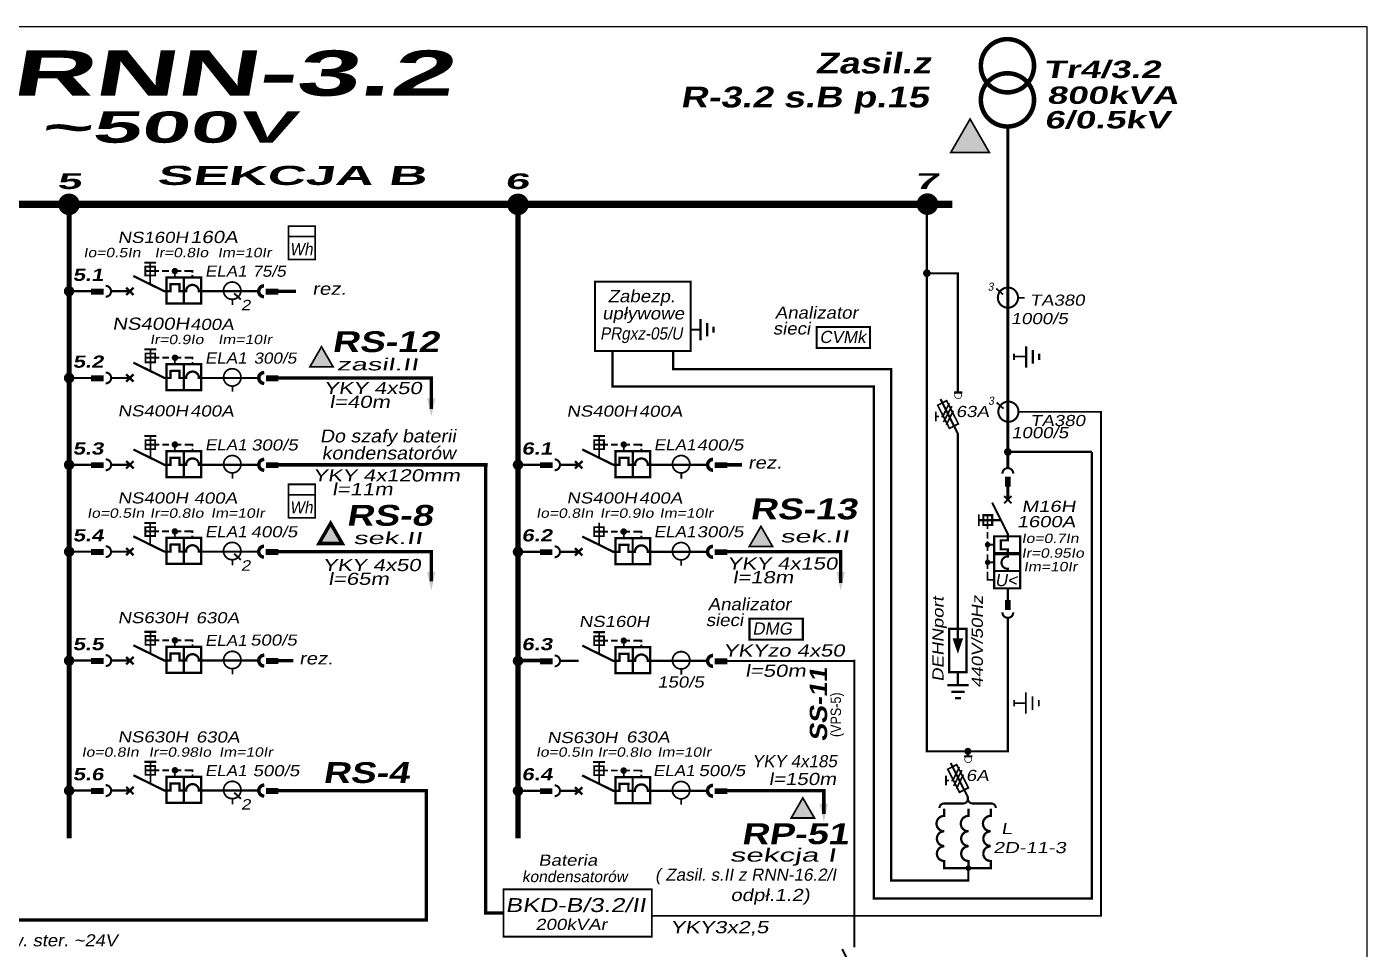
# Model space of a CAD drawing. Header units: millimetres. Extents: x 0 to 840, y -5 to 595.
# Drawn here: x 454 to 840, y 324.4 to 590 of the extents above; entities that cross this region are included whole.
import ezdxf
from ezdxf.enums import TextEntityAlignment as Align

# ---------------------------------------------------------------- set-up
doc = ezdxf.new("R2010")
doc.units = ezdxf.units.MM
doc.layers.add('napięcie zwrotne', color=2, linetype='Continuous')
doc.styles.add('styl1', font='arial.ttf', dxfattribs={"oblique": 10, "height": 3.5})
doc.styles.add('styl2', font='arialbd.ttf', dxfattribs={"width": 0.8, "oblique": 10, "height": 2.8})

msp = doc.modelspace()

# ---------------------------------------------------------------- linework, layer by layer
for p, q in [((840, 590), (0, 590)), ((840, 0), (840, 590))]:
    msp.add_line(p, q)
at = {"color": 7}
for points, const_width in [([(728.72, 578.79, 1), (744.05, 578.79, 1)], 1.31), ([(728.72, 568.96, 1), (744.05, 568.96, 1)], 1.31), ([(464.41, 538.89, 1), (467.81, 538.89, 1)], 2.82), ([(593.72, 538.89, 1), (597.12, 538.89, 1)], 2.82), ([(711.65, 538.95, 1), (715.05, 538.95, 1)], 2.82), ([(496.25, 519.69, 1), (496.94, 519.69, 1)], 1.15), ([(712.59, 519.06, 1), (713.79, 519.06, 1)], 1), ([(465.37, 513.85, 1), (466.87, 513.85, 1)], 1.5), ([(496.27, 494.73, 1), (496.97, 494.73, 1)], 1.15), ([(465.39, 488.89, 1), (466.9, 488.89, 1)], 1.5), ([(496.27, 469.73, 1), (496.97, 469.73, 1)], 1.15), ([(625.55, 469.73, 1), (626.24, 469.73, 1)], 1.15), ([(735.9, 467.61, 1), (737.11, 467.61, 1)], 1), ([(465.39, 463.89, 1), (466.9, 463.89, 1)], 1.5), ([(594.67, 463.89, 1), (596.18, 463.89, 1)], 1.5), ([(496.25, 444.73, 1), (496.94, 444.73, 1)], 1.15), ([(625.52, 444.68, 1), (626.22, 444.68, 1)], 1.15), ([(465.39, 438.89, 1), (466.9, 438.89, 1)], 1.5), ([(594.67, 438.84, 1), (596.18, 438.84, 1)], 1.5), ([(730.68, 441.2, -1), (730.68, 440.59, -1)], 1), ([(730.68, 436.13, -1), (730.68, 435.53, -1)], 1), ([(496.27, 413.36, 1), (496.97, 413.36, 1)], 1.15), ([(625.55, 413.27, 1), (626.24, 413.27, 1)], 1.15), ([(465.39, 407.52, 1), (466.9, 407.52, 1)], 1.5), ([(594.67, 407.43, 1), (596.18, 407.43, 1)], 1.5), ([(724.48, 381.41, 1), (725.49, 381.41, 1)], 1), ([(496.27, 375.95, 1), (496.97, 375.95, 1)], 1.15), ([(625.52, 375.88, 1), (626.22, 375.88, 1)], 1.15), ([(465.39, 370.1, 1), (466.9, 370.1, 1)], 1.5), ([(594.67, 370.04, 1), (596.18, 370.04, 1)], 1.5), ([(724.81, 347.77, 1), (725.42, 347.77, 1)], 1)]:
    msp.add_lwpolyline(points, format="xyb", close=True, dxfattribs=dict(at, const_width=const_width))
for points, const_width in [([(720.08, 553.84), (731.17, 553.84), (725.63, 563.45)], 0.5), ([(488.09, 518.38), (488.09, 520.94), (490.9, 520.94), (490.9, 518.38)], 0.5), ([(494.19, 517.8), (494.19, 510.31), (504.18, 510.31), (504.18, 517.8)], 0.66), ([(617.62, 496.63), (617.62, 516.63), (645.12, 516.63), (645.12, 496.63)], 0.6), ([(535.49, 492.1), (542.17, 492.1), (538.83, 497.89)], 0.5), ([(488.12, 493.41), (488.12, 495.98), (490.92, 495.98), (490.92, 493.41)], 0.5), ([(494.22, 492.84), (494.22, 485.35), (504.21, 485.35), (504.21, 492.84)], 0.66), ([(716.3, 481.04), (719.68, 474.39), (722.25, 475.7), (718.87, 482.35)], 0.5), ([(488.12, 468.41), (488.12, 470.98), (490.92, 470.98), (490.92, 468.41)], 0.5), ([(617.39, 468.41), (617.39, 470.98), (620.2, 470.98), (620.2, 468.41)], 0.5), ([(494.22, 467.84), (494.22, 460.35), (504.21, 460.35), (504.21, 467.84)], 0.66), ([(623.49, 467.84), (623.49, 460.35), (633.48, 460.35), (633.48, 467.84)], 0.66), ([(538.11, 441.26), (544.8, 441.26), (541.46, 447.05)], 1), ([(732, 449.39), (729.43, 449.39), (729.43, 446.59), (732, 446.59)], 0.6), ([(488.09, 443.41), (488.09, 445.98), (490.9, 445.98), (490.9, 443.41)], 0.5), ([(617.37, 443.37), (617.37, 445.93), (620.17, 445.93), (620.17, 443.37)], 0.5), ([(662.05, 440.39), (668.74, 440.39), (665.4, 446.18)], 0.5), ([(494.19, 442.84), (494.19, 435.35), (504.18, 435.35), (504.18, 442.84)], 0.66), ([(623.47, 442.8), (623.47, 435.3), (633.46, 435.3), (633.46, 442.8)], 0.66), ([(732.57, 443.3), (740.06, 443.3), (740.06, 433.3), (732.57, 433.3)], 0.6), ([(719.61, 416.68), (719.61, 404.18), (724.61, 404.18), (724.61, 416.68)], 0.66), ([(488.12, 412.04), (488.12, 414.61), (490.92, 414.61), (490.92, 412.04)], 0.5), ([(617.39, 411.95), (617.39, 414.52), (620.2, 414.52), (620.2, 411.95)], 0.5), ([(494.22, 411.47), (494.22, 403.98), (504.21, 403.98), (504.21, 411.47)], 0.66), ([(623.49, 411.38), (623.49, 403.89), (633.48, 403.89), (633.48, 411.38)], 0.66), ([(488.12, 374.63), (488.12, 377.19), (490.92, 377.19), (490.92, 374.63)], 0.5), ([(617.37, 374.57), (617.37, 377.13), (620.17, 377.13), (620.17, 374.57)], 0.5), ([(719.2, 376.26), (722.58, 369.61), (725.15, 370.92), (721.77, 377.57)], 0.5), ([(494.22, 374.06), (494.22, 366.57), (504.21, 366.57), (504.21, 374.06)], 0.66), ([(623.47, 374), (623.47, 366.51), (633.46, 366.51), (633.46, 374)], 0.66), ([(674.11, 362.21), (680.8, 362.21), (677.45, 368)], 0.5)]:
    msp.add_lwpolyline(points, close=True, dxfattribs=dict(at, const_width=const_width))
for points, const_width in [([(736.5, 561.29), (736.5, 462.95)], 0.9), ([(431.16, 538.89), (720.53, 538.89)], 2.1), ([(466.15, 538.89), (466.15, 356.39)], 1.5), ([(595.42, 538.89), (595.42, 356.39)], 1.5), ([(713.18, 538.92), (713.18, 381.11)], 0.6), ([(487.83, 522.13), (491.21, 522.13)], 0.6), ([(489.52, 515.83), (489.52, 522.23)], 0.5), ([(493.61, 513.85), (484.63, 518.27)], 0.66), ([(489.28, 519.69), (488.09, 519.69)], 0.55), ([(492.06, 519.69), (489.28, 519.69)], 0.55), ([(494.87, 519.69), (492.92, 519.69)], 0.55), ([(498.42, 519.69), (495.65, 519.69)], 0.55), ([(496.59, 517.8), (496.59, 519.69)], 0.5), ([(499.18, 517.8), (499.18, 510.31)], 0.66), ([(501.93, 519.69), (499.36, 519.69)], 0.55), ([(501.66, 519.18), (501.66, 519.95)], 0.55), ([(501.66, 517.8), (501.66, 518.5)], 0.55), ([(713.19, 519.06), (722.4, 519.06)], 0.6), ([(722.11, 484.59), (722.11, 519.36)], 0.6), ([(466.12, 513.85), (476.08, 513.85)], 0.66), ([(472.46, 513.75), (476.08, 513.75)], 1.7), ([(478.22, 513.85), (483.62, 513.85)], 0.66), ([(484.68, 512.79), (482.56, 514.92)], 0.66), ([(484.68, 514.92), (482.56, 512.79)], 0.66), ([(495.68, 513.85), (493.46, 513.85)], 0.66), ([(495.34, 513.54), (495.34, 516.2)], 0.66), ([(495.34, 515.88), (498.26, 515.88)], 0.66), ([(500.16, 513.85), (497.6, 513.85)], 0.66), ([(497.92, 516.2), (497.92, 513.53)], 0.66), ([(503.18, 513.85), (520.72, 513.85)], 0.66), ([(513.69, 513.26), (515.6, 511.47)], 0.55), ([(522.78, 513.75), (526.41, 513.75)], 1.7), ([(525.25, 513.85), (531.44, 513.85)], 1), ([(735.12, 512.93), (733.15, 514.66)], 0.5), ([(513.17, 511.7), (513.17, 509.9)], 0.5), ([(739.57, 511.97), (741.37, 511.97)], 0.5), ([(647.98, 505.88), (647.98, 499.74)], 0.66), ([(647.9, 502.81), (645.16, 502.81)], 0.6), ([(649.92, 504.76), (649.92, 500.87)], 0.66), ([(651.74, 503.71), (651.74, 501.92)], 0.66), ([(741.77, 498.04), (741.77, 491.9)], 0.6), ([(487.85, 497.17), (491.23, 497.17)], 0.6), ([(489.3, 494.73), (488.12, 494.73)], 0.55), ([(492.09, 494.73), (489.3, 494.73)], 0.55), ([(489.55, 490.87), (489.55, 497.27)], 0.5), ([(494.89, 494.73), (492.95, 494.73)], 0.55), ([(498.45, 494.73), (495.67, 494.73)], 0.55), ([(496.62, 492.84), (496.62, 494.73)], 0.5), ([(501.95, 494.73), (499.38, 494.73)], 0.55), ([(501.68, 494.22), (501.68, 494.99)], 0.55), ([(622.62, 496.63), (622.62, 486.09)], 0.66), ([(640.12, 496.63), (640.12, 491.1)], 0.66), ([(738.31, 495.87), (738.31, 494.08)], 0.6), ([(743.71, 496.92), (743.71, 493.03)], 0.6), ([(745.53, 495.87), (745.53, 494.08)], 0.6), ([(484.71, 487.83), (482.58, 489.96)], 0.66), ([(484.71, 489.96), (482.58, 487.83)], 0.66), ([(493.64, 488.89), (484.66, 493.31)], 0.66), ([(495.37, 488.58), (495.37, 491.24)], 0.66), ([(495.37, 490.92), (498.29, 490.92)], 0.66), ([(497.95, 491.24), (497.95, 488.57)], 0.66), ([(499.21, 492.84), (499.21, 485.35)], 0.66), ([(501.68, 492.84), (501.68, 493.54)], 0.55), ([(639.79, 491.42), (703.23, 491.42)], 0.66), ([(702.91, 491.42), (702.91, 343.91)], 0.66), ([(466.15, 488.89), (476.11, 488.89)], 0.66), ([(472.48, 488.79), (476.11, 488.79)], 1.7), ([(478.25, 488.89), (483.65, 488.89)], 0.66), ([(495.7, 488.89), (493.48, 488.89)], 0.66), ([(500.18, 488.89), (497.62, 488.89)], 0.66), ([(503.2, 488.89), (520.74, 488.89)], 0.66), ([(513.19, 486.74), (513.19, 484.94)], 0.5), ([(522.81, 488.79), (526.43, 488.79)], 1.7), ([(525.28, 488.89), (570.94, 488.89)], 1), ([(538.5, 488.89), (545.2, 488.89)], 1), ([(545.2, 488.89), (570.38, 488.89)], 1), ([(570.45, 489.39), (570.45, 480.01)], 1), ([(622.29, 486.42), (698.23, 486.42)], 0.66), ([(697.91, 486.42), (697.91, 338.69)], 0.66), ([(722.17, 472.76), (717.13, 482.84)], 0.6), ([(720.95, 484.72), (723.42, 484.72)], 0.6), ([(715.79, 479.17), (715.79, 476.41)], 0.5), ([(717.66, 477.6), (719.65, 481.67)], 0.5), ([(717.98, 476.21), (720.37, 480.74)], 0.5), ([(718.8, 475.41), (720.79, 479.48)], 0.5), ([(735.25, 480.09), (733.28, 481.82)], 0.5), ([(739.7, 479.13), (741.5, 479.13)], 0.5), ([(741.28, 479.13), (763.59, 479.13)], 0.5), ([(763.33, 479.13), (763.33, 333.79)], 0.5), ([(716.69, 477.8), (715.74, 477.8)], 0.5), ([(717.94, 477.8), (717.36, 477.8)], 0.5), ([(487.85, 472.17), (491.23, 472.17)], 0.6), ([(489.55, 465.87), (489.55, 472.27)], 0.5), ([(617.13, 472.17), (620.51, 472.17)], 0.6), ([(618.82, 465.87), (618.82, 472.27)], 0.5), ([(722.11, 413.16), (722.11, 472.87)], 0.6), ([(493.64, 463.89), (484.66, 468.31)], 0.66), ([(489.3, 469.73), (488.12, 469.73)], 0.55), ([(492.09, 469.73), (489.3, 469.73)], 0.55), ([(494.89, 469.73), (492.95, 469.73)], 0.55), ([(498.45, 469.73), (495.67, 469.73)], 0.55), ([(496.62, 467.84), (496.62, 469.73)], 0.5), ([(499.21, 467.84), (499.21, 460.35)], 0.66), ([(501.95, 469.73), (499.38, 469.73)], 0.55), ([(501.68, 469.22), (501.68, 469.99)], 0.55), ([(501.68, 467.84), (501.68, 468.54)], 0.55), ([(622.91, 463.89), (613.93, 468.31)], 0.66), ([(618.58, 469.73), (617.39, 469.73)], 0.55), ([(621.36, 469.73), (618.58, 469.73)], 0.55), ([(624.17, 469.73), (622.22, 469.73)], 0.55), ([(627.72, 469.73), (624.95, 469.73)], 0.55), ([(625.89, 467.84), (625.89, 469.73)], 0.5), ([(628.48, 467.84), (628.48, 460.35)], 0.66), ([(631.23, 469.73), (628.66, 469.73)], 0.55), ([(630.96, 469.22), (630.96, 469.99)], 0.55), ([(630.96, 467.84), (630.96, 468.54)], 0.55), ([(736.5, 467.61), (760.72, 467.61)], 0.66), ([(760.72, 467.61), (760.72, 338.68)], 0.66), ([(466.15, 463.89), (476.11, 463.89)], 0.66), ([(472.48, 463.79), (476.11, 463.79)], 1.7), ([(478.25, 463.89), (483.65, 463.89)], 0.66), ([(484.71, 464.96), (482.58, 462.83)], 0.66), ([(484.71, 462.83), (482.58, 464.96)], 0.66), ([(495.7, 463.89), (493.48, 463.89)], 0.66), ([(495.37, 463.58), (495.37, 466.24)], 0.66), ([(495.37, 465.92), (498.29, 465.92)], 0.66), ([(500.18, 463.89), (497.62, 463.89)], 0.66), ([(497.95, 466.24), (497.95, 463.57)], 0.66), ([(503.2, 463.89), (520.74, 463.89)], 0.66), ([(522.81, 463.79), (526.43, 463.79)], 1.7), ([(525.28, 463.89), (531.3, 463.89)], 1), ([(531.27, 463.89), (586.67, 463.89)], 1), ([(586.12, 463.76), (586.12, 334.42)], 1), ([(595.42, 463.89), (605.38, 463.89)], 0.66), ([(601.76, 463.79), (605.38, 463.79)], 1.7), ([(607.52, 463.89), (612.92, 463.89)], 0.66), ([(613.99, 462.83), (611.86, 464.96)], 0.66), ([(613.99, 464.96), (611.86, 462.83)], 0.66), ([(624.98, 463.89), (622.76, 463.89)], 0.66), ([(624.64, 463.58), (624.64, 466.24)], 0.66), ([(624.64, 465.92), (627.56, 465.92)], 0.66), ([(629.46, 463.89), (626.9, 463.89)], 0.66), ([(627.22, 466.24), (627.22, 463.57)], 0.66), ([(632.48, 463.89), (650.02, 463.89)], 0.66), ([(652.08, 463.79), (655.71, 463.79)], 1.7), ([(654.55, 463.89), (659.97, 463.89)], 1), ([(513.19, 461.74), (513.19, 459.94)], 0.5), ([(642.47, 461.74), (642.47, 459.94)], 0.5), ([(736.52, 457.64), (736.52, 460.51)], 1.6), ([(736.5, 458.89), (736.5, 454.13)], 0.9), ([(736.52, 443.9), (731.96, 453.02)], 0.6), ([(737.58, 452.8), (735.45, 454.93)], 0.5), ([(735.45, 452.8), (737.58, 454.93)], 0.5), ([(734.54, 447.97), (728.14, 447.97)], 0.6), ([(728.14, 449.66), (728.14, 446.28)], 0.5), ([(730.68, 445.42), (730.68, 449.11)], 0.5), ([(487.83, 447.17), (491.21, 447.17)], 0.6), ([(489.28, 444.73), (488.09, 444.73)], 0.55), ([(492.06, 444.73), (489.28, 444.73)], 0.55), ([(489.52, 440.87), (489.52, 447.27)], 0.5), ([(494.87, 444.73), (492.92, 444.73)], 0.55), ([(498.42, 444.73), (495.65, 444.73)], 0.55), ([(496.59, 442.84), (496.59, 444.73)], 0.5), ([(501.93, 444.73), (499.36, 444.73)], 0.55), ([(501.66, 444.22), (501.66, 444.99)], 0.55), ([(618.55, 444.68), (617.37, 444.68)], 0.55), ([(621.34, 444.68), (618.55, 444.68)], 0.55), ([(618.79, 440.82), (618.79, 447.22)], 0.5), ([(624.14, 444.68), (622.2, 444.68)], 0.55), ([(627.7, 444.68), (624.92, 444.68)], 0.55), ([(625.87, 442.8), (625.87, 444.68)], 0.5), ([(631.2, 444.68), (628.63, 444.68)], 0.55), ([(630.93, 444.17), (630.93, 444.94)], 0.55), ([(730.68, 442.62), (730.68, 444.57)], 0.5), ([(736.5, 444.05), (736.5, 441.85)], 0.6), ([(484.68, 437.83), (482.56, 439.96)], 0.66), ([(484.68, 439.96), (482.56, 437.83)], 0.66), ([(493.61, 438.89), (484.63, 443.31)], 0.66), ([(495.34, 438.58), (495.34, 441.24)], 0.66), ([(495.34, 440.92), (498.26, 440.92)], 0.66), ([(497.92, 441.24), (497.92, 438.57)], 0.66), ([(499.18, 442.84), (499.18, 435.35)], 0.66), ([(501.66, 442.84), (501.66, 443.53)], 0.55), ([(613.96, 439.91), (611.83, 437.78)], 0.66), ([(613.96, 437.78), (611.83, 439.91)], 0.66), ([(622.89, 438.84), (613.91, 443.26)], 0.66), ([(624.62, 438.53), (624.62, 441.2)], 0.66), ([(624.62, 440.87), (627.54, 440.87)], 0.66), ([(627.2, 441.2), (627.2, 438.52)], 0.66), ([(628.45, 442.8), (628.45, 435.3)], 0.66), ([(630.93, 442.8), (630.93, 443.49)], 0.55), ([(730.68, 439.06), (730.68, 441.84)], 0.5), ([(732.57, 440.9), (730.68, 440.9)], 0.5), ([(736.8, 442.15), (734.19, 442.15)], 0.6), ([(734.49, 442.43), (734.49, 439.27)], 0.6), ([(736.5, 439.87), (736.5, 437.19)], 0.6), ([(466.12, 438.89), (476.08, 438.89)], 0.66), ([(472.46, 438.79), (476.08, 438.79)], 1.7), ([(478.22, 438.89), (483.62, 438.89)], 0.66), ([(495.68, 438.89), (493.46, 438.89)], 0.66), ([(500.16, 438.89), (497.6, 438.89)], 0.66), ([(503.18, 438.89), (520.72, 438.89)], 0.66), ([(513.17, 436.74), (513.17, 434.94)], 0.5), ([(513.69, 438.3), (515.6, 436.51)], 0.55), ([(522.78, 438.79), (526.41, 438.79)], 1.7), ([(525.25, 438.89), (570.94, 438.89)], 1), ([(570.45, 439.38), (570.45, 430.34)], 1), ([(595.39, 438.84), (605.35, 438.84)], 0.66), ([(601.73, 438.74), (605.35, 438.74)], 1.7), ([(607.5, 438.84), (612.89, 438.84)], 0.66), ([(624.95, 438.84), (622.73, 438.84)], 0.66), ([(629.43, 438.84), (626.87, 438.84)], 0.66), ([(632.45, 438.84), (649.99, 438.84)], 0.66), ([(642.44, 436.69), (642.44, 434.89)], 0.5), ([(652.06, 438.74), (655.68, 438.74)], 1.7), ([(655.3, 438.89), (688.85, 438.89)], 1), ([(688.37, 439.38), (688.37, 429.87)], 1), ([(730.68, 433.88), (730.68, 438.13)], 0.5), ([(732.57, 438.31), (740.06, 438.31)], 1), ([(734.19, 439.56), (736.8, 439.56)], 0.6), ([(732.57, 435.83), (730.68, 435.83)], 0.5), ([(730.68, 430.56), (730.68, 433.1)], 0.5), ([(732.57, 433.3), (732.57, 428)], 0.6), ([(736.5, 434.29), (736.5, 433.3)], 0.6), ([(740.06, 433.3), (740.06, 428.01)], 0.6), ([(730.43, 430.8), (732.54, 430.8)], 0.5), ([(740.36, 428.3), (732.57, 428.3)], 0.6), ([(736.5, 422.08), (736.5, 428.3)], 0.6), ([(736.52, 422.08), (736.52, 424.95)], 1.6), ([(736.5, 419.83), (736.5, 381.12)], 0.6), ([(487.85, 415.8), (491.23, 415.8)], 0.6), ([(489.3, 413.36), (488.12, 413.36)], 0.55), ([(492.09, 413.36), (489.3, 413.36)], 0.55), ([(489.55, 409.5), (489.55, 415.9)], 0.5), ([(494.89, 413.36), (492.95, 413.36)], 0.55), ([(498.45, 413.36), (495.67, 413.36)], 0.55), ([(496.62, 411.47), (496.62, 413.36)], 0.5), ([(501.95, 413.36), (499.38, 413.36)], 0.55), ([(501.68, 412.85), (501.68, 413.62)], 0.55), ([(617.13, 415.71), (620.51, 415.71)], 0.6), ([(618.58, 413.27), (617.39, 413.27)], 0.55), ([(621.36, 413.27), (618.58, 413.27)], 0.55), ([(618.82, 409.41), (618.82, 415.81)], 0.5), ([(624.17, 413.27), (622.22, 413.27)], 0.55), ([(627.72, 413.27), (624.95, 413.27)], 0.55), ([(625.89, 411.38), (625.89, 413.27)], 0.5), ([(631.23, 413.27), (628.66, 413.27)], 0.55), ([(630.96, 412.76), (630.96, 413.55)], 0.55), ([(493.64, 407.52), (484.66, 411.94)], 0.66), ([(495.37, 407.21), (495.37, 409.87)], 0.66), ([(495.37, 409.55), (498.29, 409.55)], 0.66), ([(497.95, 409.87), (497.95, 407.2)], 0.66), ([(499.21, 411.47), (499.21, 403.98)], 0.66), ([(501.68, 411.47), (501.68, 412.17)], 0.55), ([(622.91, 407.43), (613.93, 411.85)], 0.66), ([(624.64, 407.12), (624.64, 409.78)], 0.66), ([(624.64, 409.46), (627.56, 409.46)], 0.66), ([(627.22, 409.78), (627.22, 407.11)], 0.66), ([(628.48, 411.38), (628.48, 403.89)], 0.66), ([(630.96, 411.38), (630.96, 412.08)], 0.55), ([(466.15, 407.52), (476.11, 407.52)], 0.66), ([(472.48, 407.42), (476.11, 407.42)], 1.7), ([(478.25, 407.52), (483.65, 407.52)], 0.66), ([(484.71, 406.46), (482.58, 408.59)], 0.66), ([(484.71, 408.59), (482.58, 406.46)], 0.66), ([(495.7, 407.52), (493.48, 407.52)], 0.66), ([(500.18, 407.52), (497.62, 407.52)], 0.66), ([(503.2, 407.52), (520.74, 407.52)], 0.66), ([(513.19, 405.37), (513.19, 403.57)], 0.5), ([(522.81, 407.42), (526.43, 407.42)], 1.7), ([(525.28, 407.52), (530.69, 407.52)], 1), ([(595.42, 407.57), (605.38, 407.57)], 1), ([(601.76, 407.33), (605.38, 407.33)], 1.7), ([(607.52, 407.43), (612.92, 407.43)], 0.66), ([(624.98, 407.43), (622.76, 407.43)], 0.66), ([(629.46, 407.43), (626.9, 407.43)], 0.66), ([(632.48, 407.43), (650.02, 407.43)], 0.66), ([(642.47, 405.28), (642.47, 403.48)], 0.5), ([(652.08, 407.33), (655.71, 407.33)], 1.7), ([(652.16, 407.43), (692.27, 407.43)], 0.55), ([(692.27, 407.75), (692.27, 324.98)], 0.55), ([(722.11, 404.18), (722.11, 400.45)], 0.66), ([(725.23, 400.45), (719.09, 400.45)], 0.66), ([(724.11, 398.5), (720.21, 398.5)], 0.66), ([(741.69, 398.36), (741.69, 392.22)], 0.5), ([(723.06, 396.68), (721.26, 396.68)], 0.66), ([(738.31, 396.18), (738.31, 394.39)], 0.5), ([(741.69, 395.29), (738.45, 395.29)], 0.5), ([(743.64, 397.23), (743.64, 393.34)], 0.5), ([(745.46, 396.18), (745.46, 394.39)], 0.5), ([(487.85, 378.38), (491.23, 378.38)], 0.6), ([(489.55, 372.08), (489.55, 378.48)], 0.5), ([(617.07, 378.32), (620.45, 378.32)], 0.6), ([(618.79, 372.02), (618.79, 378.42)], 0.5), ([(712.9, 381.39), (736.75, 381.39)], 0.6), ([(725.02, 368.15), (720.03, 378.06)], 0.6), ([(723.85, 379.94), (726.32, 379.94)], 0.6), ([(724.99, 381.41), (724.99, 379.77)], 0.6), ([(493.64, 370.1), (484.66, 374.52)], 0.66), ([(489.3, 375.94), (488.12, 375.94)], 0.55), ([(492.09, 375.94), (489.3, 375.94)], 0.55), ([(494.89, 375.94), (492.95, 375.94)], 0.55), ([(498.45, 375.94), (495.67, 375.94)], 0.55), ([(496.62, 374.06), (496.62, 375.94)], 0.5), ([(501.95, 375.94), (499.38, 375.94)], 0.55), ([(501.68, 375.43), (501.68, 376.2)], 0.55), ([(501.68, 374.06), (501.68, 374.75)], 0.55), ([(622.89, 370.04), (613.91, 374.46)], 0.66), ([(618.55, 375.88), (617.37, 375.88)], 0.55), ([(621.34, 375.88), (618.55, 375.88)], 0.55), ([(624.14, 375.88), (622.2, 375.88)], 0.55), ([(627.7, 375.88), (624.92, 375.88)], 0.55), ([(625.87, 374), (625.87, 375.88)], 0.5), ([(631.2, 375.88), (628.63, 375.88)], 0.55), ([(630.93, 375.37), (630.93, 376.14)], 0.55), ([(630.93, 374), (630.93, 374.69)], 0.55), ([(718.69, 374.39), (718.69, 371.63)], 0.5), ([(720.56, 372.82), (722.55, 376.89)], 0.5), ([(720.88, 371.43), (723.27, 375.96)], 0.5), ([(721.7, 370.64), (723.7, 374.71)], 0.5), ([(472.48, 370), (476.11, 370)], 1.7), ([(484.71, 369.04), (482.58, 371.17)], 0.66), ([(484.71, 371.17), (482.58, 369.04)], 0.66), ([(495.37, 369.79), (495.37, 372.46)], 0.66), ([(495.37, 372.13), (498.29, 372.13)], 0.66), ([(497.95, 372.46), (497.95, 369.78)], 0.66), ([(499.21, 374.06), (499.21, 366.57)], 0.66), ([(522.81, 370), (526.43, 370)], 1.7), ([(525.8, 370.1), (569.54, 370.1)], 1), ([(538.5, 370.1), (541.15, 370.1)], 1), ([(569.04, 370.6), (569.04, 332.46)], 1), ([(601.73, 369.94), (605.35, 369.94)], 1.7), ([(613.96, 368.98), (611.83, 371.11)], 0.66), ([(613.96, 371.11), (611.83, 368.98)], 0.66), ([(624.62, 369.73), (624.62, 372.4)], 0.66), ([(624.62, 372.07), (627.54, 372.07)], 0.66), ([(627.2, 372.4), (627.2, 369.72)], 0.66), ([(628.45, 374), (628.45, 366.51)], 0.66), ([(652.06, 369.94), (655.68, 369.94)], 1.7), ([(683.51, 370.59), (683.51, 363.37)], 1), ([(719.6, 373.03), (718.64, 373.03)], 0.5), ([(720.84, 373.03), (720.26, 373.03)], 0.5), ([(466.15, 370.1), (476.11, 370.1)], 0.66), ([(478.25, 370.1), (483.65, 370.1)], 0.66), ([(495.7, 370.1), (493.48, 370.1)], 0.66), ([(500.18, 370.1), (497.62, 370.1)], 0.66), ([(503.2, 370.1), (520.74, 370.1)], 0.66), ([(513.19, 367.95), (513.19, 366.15)], 0.5), ([(513.71, 369.51), (515.63, 367.72)], 0.55), ([(595.39, 370.04), (605.35, 370.04)], 0.66), ([(607.5, 370.04), (612.89, 370.04)], 0.66), ([(624.95, 370.04), (622.73, 370.04)], 0.66), ([(629.43, 370.04), (626.87, 370.04)], 0.66), ([(632.45, 370.04), (649.99, 370.04)], 0.66), ([(642.44, 367.89), (642.44, 366.09)], 0.5), ([(655.3, 370.09), (683.41, 370.09)], 1), ([(724.99, 368.31), (724.99, 367.66)], 0.6), ([(717.93, 366.39), (723.72, 366.39)], 0.6), ([(718.2, 362.48), (718.2, 364.93)], 0.66), ([(725.19, 362.48), (725.19, 364.93)], 0.66), ([(726.23, 366.39), (732.05, 366.39)], 0.6), ([(731.57, 362.48), (731.57, 364.93)], 0.66), ([(717.87, 347.76), (731.9, 347.76)], 0.6), ([(718.2, 347.46), (718.2, 350.16)], 0.66), ([(725.15, 347.76), (725.15, 343.9)], 0.6), ([(725.19, 347.43), (725.19, 350.16)], 0.66), ([(731.57, 347.46), (731.57, 350.16)], 0.66), ([(702.6, 344.22), (725.45, 344.22)], 0.66), ([(697.58, 339.01), (761.05, 339.01)], 0.66), ([(569.54, 332.83), (325.51, 332.83)], 1), ([(585.66, 334.85), (591.15, 334.85)], 1), ([(634.23, 334.03), (763.57, 334.03)], 0.5), ([(692.27, 317.51), (688.79, 324.46)], 0.6)]:
    msp.add_lwpolyline(points, dxfattribs=dict(at, const_width=const_width))
for points, const_width in [([(529.36, 532.62), (537.03, 532.62), (537.03, 522.99), (529.36, 522.99)], 0.5), ([(681.43, 503.55), (696.79, 503.55), (696.79, 497.51), (681.43, 497.51)], 0.6), ([(529.36, 458.28), (537.03, 458.28), (537.03, 448.65), (529.36, 448.65)], 0.5), ([(662.11, 419.6), (677.47, 419.6), (677.47, 413.56), (662.11, 413.56)], 0.6), ([(591.22, 341.67), (633.99, 341.67), (633.99, 328.05), (591.22, 328.05)], 0.5)]:
    msp.add_lwpolyline(points, close=True, dxfattribs=dict(const_width=const_width))
at = {"const_width": 0.5}
for points in [[(529.36, 529.63), (537.1, 529.63)], [(738.38, 495.06), (741.83, 495.06), (741.75, 495.06), (741.73, 495.06), (741.83, 495.06), (741.83, 495.06), (741.49, 495.06)], [(529.36, 455.29), (537.1, 455.29)]]:
    msp.add_lwpolyline(points, dxfattribs=at)
at = {"color": 7}
for points, const_width in [([(476.66, 512.3, 0.414214), (478.22, 513.86, 0.414214), (476.66, 515.42, 1)], 0.6), ([(503.5, 514.1, 0.912112), (499.81, 513.92)], 0.66), ([(522.3, 512.3, -0.414214), (520.74, 513.86, -0.414214), (522.3, 515.42, -1)], 1), ([(476.69, 487.34, 0.414214), (478.25, 488.9, 0.414214), (476.69, 490.46, 1)], 0.6), ([(503.53, 489.14, 0.912112), (499.84, 488.96)], 0.66), ([(522.32, 487.34, -0.414214), (520.77, 488.9, -0.414214), (522.32, 490.46, -1)], 1), ([(476.69, 462.34, 0.414214), (478.25, 463.9, 0.414214), (476.69, 465.46, 1)], 0.6), ([(503.53, 464.14, 0.912112), (499.84, 463.96)], 0.66), ([(522.32, 462.34, -0.414214), (520.77, 463.9, -0.414214), (522.32, 465.46, -1)], 1), ([(605.96, 462.34, 0.414214), (607.52, 463.9, 0.414214), (605.96, 465.46, 1)], 0.6), ([(632.8, 464.14, 0.912112), (629.11, 463.96)], 0.66), ([(651.6, 462.34, -0.414214), (650.04, 463.9, -0.414214), (651.6, 465.46, -1)], 1), ([(734.95, 461.39, -0.414214), (736.5, 462.95, -0.414214), (738.06, 461.39, -1)], 0.6), ([(476.66, 437.34, 0.414214), (478.22, 438.9, 0.414214), (476.66, 440.46, 1)], 0.6), ([(503.5, 439.14, 0.912112), (499.81, 438.96)], 0.66), ([(522.3, 437.34, -0.414214), (520.74, 438.9, -0.414214), (522.3, 440.46, -1)], 1), ([(605.94, 437.29, 0.414214), (607.5, 438.85, 0.414214), (605.94, 440.41, 1)], 0.6), ([(632.78, 439.1, 0.912112), (629.09, 438.92)], 0.66), ([(651.57, 437.29, -0.414214), (650.01, 438.85, -0.414214), (651.57, 440.41, -1)], 1), ([(736.5, 437.49, 1.049276), (736.52, 433.98)], 0.6), ([(734.95, 421.39, 0.414214), (736.5, 419.83, 0.414214), (738.06, 421.39, 1)], 0.6), ([(476.69, 405.97, 0.414214), (478.25, 407.53, 0.414214), (476.69, 409.09, 1)], 0.6), ([(503.53, 407.77, 0.912112), (499.84, 407.59)], 0.66), ([(522.32, 405.97, -0.414214), (520.77, 407.53, -0.414214), (522.32, 409.09, -1)], 1), ([(605.96, 405.88, 0.414214), (607.52, 407.44, 0.414214), (605.96, 409, 1)], 0.6), ([(632.8, 407.68, 0.912112), (629.11, 407.5)], 0.66), ([(651.6, 405.88, -0.414214), (650.04, 407.44, -0.414214), (651.6, 409, -1)], 1), ([(476.69, 368.55, 0.414214), (478.25, 370.11, 0.414214), (476.69, 371.67, 1)], 0.6), ([(503.53, 370.36, 0.912112), (499.84, 370.18)], 0.66), ([(522.32, 368.55, -0.414214), (520.77, 370.11, -0.414214), (522.32, 371.67, -1)], 1), ([(605.94, 368.49, 0.414214), (607.5, 370.05, 0.414214), (605.94, 371.61, 1)], 0.6), ([(632.78, 370.3, 0.912112), (629.09, 370.12)], 0.66), ([(651.57, 368.49, -0.414214), (650.01, 370.05, -0.414214), (651.57, 371.61, -1)], 1), ([(723.68, 366.39, 0.400395), (724.99, 367.73)], 0.6), ([(724.99, 367.73, 0.413036), (726.36, 366.39)], 0.6), ([(718.19, 362.82, 1.000805), (718.19, 358.38)], 0.66), ([(718, 366.39, 0.371998), (716.8, 365.12)], 0.6), ([(725.18, 362.82, 1.000805), (725.18, 358.38)], 0.66), ([(731.56, 362.82, 1.000805), (731.56, 358.38)], 0.66), ([(733.04, 365.12, 0.342721), (731.94, 366.39)], 0.6), ([(718.19, 358.38, 1.000805), (718.19, 354.15)], 0.66), ([(725.18, 358.38, 1.000805), (725.18, 354.15)], 0.66), ([(731.56, 358.38, 1.000805), (731.56, 354.15)], 0.66), ([(718.19, 354.06, 1.000805), (718.19, 349.83)], 0.66), ([(725.18, 354.06, 1.000805), (725.18, 349.83)], 0.66), ([(731.56, 354.06, 1.000805), (731.56, 349.83)], 0.66)]:
    msp.add_lwpolyline(points, format="xyb", dxfattribs=dict(at, const_width=const_width))
for points, const_width in [([(510.61, 514.03, 1), (515.61, 514.03, 1)], 0.5), ([(733.62, 512.03, 1), (739.43, 512.03, 1)], 0.581), ([(510.64, 489.07, 1), (515.64, 489.07, 1)], 0.5), ([(721.2, 483.91, 1), (723.16, 483.91, 1)], 0.195), ([(733.76, 479.19, 1), (739.57, 479.19, 1)], 0.581), ([(510.64, 464.07, 1), (515.64, 464.07, 1)], 0.5), ([(639.91, 464.07, 1), (644.91, 464.07, 1)], 0.5), ([(510.61, 439.07, 1), (515.61, 439.07, 1)], 0.5), ([(639.89, 439.02, 1), (644.89, 439.02, 1)], 0.5), ([(510.64, 407.7, 1), (515.64, 407.7, 1)], 0.5), ([(639.91, 407.61, 1), (644.91, 407.61, 1)], 0.5), ([(724.1, 379.13, 1), (726.06, 379.13, 1)], 0.195), ([(510.64, 370.28, 1), (515.64, 370.28, 1)], 0.5), ([(639.89, 370.22, 1), (644.89, 370.22, 1)], 0.5)]:
    msp.add_lwpolyline(points, format="xyb", close=True, dxfattribs=dict(const_width=const_width))
for points in [[(569.26, 483.01), (571.65, 483.01), (570.45, 477.74)], [(569.26, 433.01), (571.65, 433.01), (570.45, 427.74)], [(687.17, 433.01), (689.56, 433.01), (688.37, 427.74)], [(723.63, 413.96), (722.11, 409.49), (720.58, 413.96)], [(682.32, 366.35), (684.71, 366.35), (683.51, 361.08)]]:
    msp.add_solid(points, dxfattribs=at)
at = {"layer": 'napięcie zwrotne', "color": 2}
for points in [[(720.14, 553.84), (731.23, 553.84), (725.69, 563.45)], [(535.52, 492.1), (542.21, 492.1), (538.87, 497.89)], [(538.22, 441.17), (544.9, 441.17), (541.56, 446.96)], [(662.09, 440.39), (668.77, 440.39), (665.43, 446.18)], [(674.15, 362.21), (680.83, 362.21), (677.49, 368)]]:
    msp.add_solid(points, dxfattribs=at)

# ---------------------------------------------------------------- texts
at = {"color": 7, "style": 'styl2', "oblique": 10}
for s, height, width, p in [('IIRNN-3.2', 13, 1.8, (576.55, 583.19)), ('~500V', 9, 2, (531.29, 565.62))]:
    msp.add_text(s, height=height, dxfattribs=dict(at, width=width)).set_placement(p, align=Align.TOP_RIGHT)
at = {"color": 7, "oblique": 10}
for s, height, style, width, p in [('Zasil.z ', 6, 'styl2', 1.3, (681.04, 576.57)), ('Tr4/3.2 ', 5, 'styl2', 1.5, (746.77, 575.27)), ('800kVA', 5, 'styl2', 1.5, (747.74, 567.82)), ('6/0.5kV', 5, 'styl2', 1.5, (747.01, 560.75)), ('SEKCJA B', 5.5, 'styl2', 2, (491.33, 544.47)), ('5', 4.5, 'styl2', 2, (462.66, 543.3)), ('6', 4.5, 'styl2', 2, (591.68, 543.3)), ('7', 4.5, 'styl2', 2, (709.61, 543.35)), ('NS160H', 3.2, 'styl1', 1.2, (480.14, 527.78)), ('160A', 3.5, 'styl1', 1.2, (501.01, 527.74)), ('Io=0.5In', 2.7, 'styl1', 1.2, (470.23, 523.65)), ('Ir=0.8Io', 2.7, 'styl1', 1.2, (490.74, 523.65)), ('Im=10Ir', 2.7, 'styl1', 1.2, (508.91, 523.65)), ('Wh', 3.5, 'styl1', 0.9, (529.67, 524.24)), ('ELA1', 3.2, 'styl1', 1.1, (505.28, 518.06)), (' 75/5', 3.2, 'styl1', 1.1, (517.6, 518.03)), ('5.1', 3.5, 'styl2', 1.3, (467.19, 516.85)), ('rez.', 3.5, 'styl1', 1.2, (536.17, 512.84)), ('Zabezp.', 3.5, 'styl1', 1.1, (621.27, 510.69)), ('3', 2.35, 'styl1', 0.9, (730.71, 514.02)), ('2', 3, 'styl1', 1.2, (515.6, 508.39)), ('Analizator ', 3.5, 'styl1', 1.1, (669.4, 505.97)), ('TA380', 3.2, 'styl1', 1.2, (742.82, 509.71)), ('NS400H', 3.5, 'styl1', 1.2, (478.57, 502.77)), ('400A', 3.2, 'styl1', 1.2, (501.01, 502.73)), ('upływowe', 3.5, 'styl1', 1.1, (619.66, 505.75)), ('1000/5', 3.2, 'styl1', 1.2, (737.37, 504.4)), ('RS-12', 6, 'styl2', 1.3, (541.8, 496.35)), ('PRgxz-05/U', 3.5, 'styl1', 0.9, (619.06, 499.97)), ('sieci ', 3.5, 'styl1', 1.1, (668.83, 501.41)), ('Ir=0.9Io', 2.7, 'styl1', 1.2, (489.37, 498.64)), ('Im=10Ir', 2.7, 'styl1', 1.2, (509.03, 498.64)), ('5.2', 3.5, 'styl2', 1.3, (467.19, 491.85)), ('ELA1', 3.2, 'styl1', 1.1, (505.28, 493.06)), ('300/5', 3.2, 'styl1', 1.1, (519.3, 493.02)), (' zasil.II', 3.5, 'styl1', 1.7, (540.87, 491.08)), ('YKY 4x50 ', 3.5, 'styl1', 1.3, (539.46, 484.25)), ('l=40m', 3.5, 'styl1', 1.3, (541.08, 480.29)), ('3', 2.35, 'styl1', 0.9, (730.84, 481.18)), ('NS400H', 3.2, 'styl1', 1.2, (480.14, 477.84)), ('400A', 3.2, 'styl1', 1.2, (501.01, 477.8)), ('NS400H', 3.2, 'styl1', 1.2, (609.41, 477.77)), ('400A', 3.2, 'styl1', 1.2, (630.25, 477.73)), ('63A', 3.2, 'styl1', 1.2, (721.53, 477.65)), ('1000/5', 3.2, 'styl1', 1.2, (737.5, 471.56)), ('TA380', 3.2, 'styl1', 1.2, (742.95, 475.05)), ('ELA1', 3.2, 'styl1', 1.1, (505.28, 468.06)), ('300/5', 3.2, 'styl1', 1.2, (518.59, 468.02)), ('Do szafy baterii', 3.7, 'styl1', 1.1, (538.34, 470.35)), ('ELA1', 3.2, 'styl1', 1.1, (634.55, 468.06)), ('400/5', 3.2, 'styl1', 1.2, (646.92, 468.02)), ('5.3', 3.5, 'styl2', 1.3, (467.19, 466.85)), ('kondensatorów', 3.7, 'styl1', 1.1, (538.87, 465.44)), ('6.1', 3.5, 'styl2', 1.3, (596.46, 466.85)), ('rez.', 3.5, 'styl1', 1.2, (661.65, 462.79)), ('YKY 4x120mm', 3.5, 'styl1', 1.3, (536.33, 459.11)), ('NS400H', 3.2, 'styl1', 1.2, (480.14, 452.77)), ('400A', 3.2, 'styl1', 1.2, (502.03, 452.73)), ('l=11m', 3.5, 'styl1', 1.3, (541.86, 455.15)), ('NS400H', 3.2, 'styl1', 1.2, (609.41, 452.77)), ('400A', 3.2, 'styl1', 1.2, (630.25, 452.73)), ('Wh', 3.5, 'styl1', 0.9, (529.67, 449.9)), ('RS-8', 6, 'styl2', 1.3, (545.95, 446.35)), ('RS-13', 6, 'styl2', 1.3, (662.15, 448.21)), ('M16H', 3.2, 'styl1', 1.3, (740.47, 450.35)), ('Io=0.5In', 2.7, 'styl1', 1.2, (471.28, 448.64)), ('Ir=0.8Io', 2.7, 'styl1', 1.2, (489.37, 448.64)), ('Im=10Ir', 2.7, 'styl1', 1.2, (506.93, 448.64)), ('Io=0.8In', 2.7, 'styl1', 1.2, (600.6, 448.64)), ('Ir=0.9Io', 2.7, 'styl1', 1.2, (619, 448.64)), ('Im=10Ir', 2.7, 'styl1', 1.2, (636.14, 448.64)), ('1600A', 3.2, 'styl1', 1.3, (739.13, 445.94)), ('5.4', 3.5, 'styl2', 1.3, (467.19, 441.85)), ('ELA1', 3.2, 'styl1', 1.1, (505.28, 443.06)), ('400/5', 3.2, 'styl1', 1.2, (518.45, 443.02)), (' sek.II', 3.5, 'styl1', 1.7, (545.7, 441.08)), ('6.2', 3.5, 'styl2', 1.3, (596.46, 441.85)), ('ELA1', 3.2, 'styl1', 1.1, (634.55, 443.06)), ('300/5', 3.2, 'styl1', 1.2, (646.92, 443.02)), (' sek.II', 3.5, 'styl1', 1.7, (668.63, 441.55)), ('Io=0.7In', 2.7, 'styl1', 1.2, (740.42, 441.38)), ('2', 3, 'styl1', 1.2, (515.6, 433.42)), ('YKY 4x50 ', 3.5, 'styl1', 1.3, (539.13, 433.29)), ('YKY 4x150 ', 3.5, 'styl1', 1.3, (655.61, 433.74)), ('Ir=0.95Io', 2.7, 'styl1', 1.2, (740.43, 437.15)), ('l=65m', 3.5, 'styl1', 1.3, (540.76, 429.33)), ('l=18m', 3.5, 'styl1', 1.3, (657.23, 429.78)), ('Im=10Ir', 2.7, 'styl1', 1.2, (741.02, 433.23)), ('Analizator ', 3.5, 'styl1', 1.1, (650.08, 422.02)), ('NS630H', 3.2, 'styl1', 1.2, (480.14, 418.3)), ('630A', 3.2, 'styl1', 1.2, (502.62, 418.26)), ('sieci ', 3.5, 'styl1', 1.1, (649.51, 417.46)), ('NS160H', 3.2, 'styl1', 1.2, (612.97, 417.2)), ('5.5', 3.5, 'styl2', 1.3, (467.19, 410.53)), ('ELA1', 3.2, 'styl1', 1.1, (505.28, 411.74)), ('500/5', 3.2, 'styl1', 1.2, (518.31, 411.84)), ('6.3', 3.5, 'styl2', 1.3, (596.46, 410.53)), ('YKYzo 4x50 ', 3.5, 'styl1', 1.3, (654.53, 408.68)), ('rez.', 3.5, 'styl1', 1.2, (532.38, 406.42)), ('l=50m', 3.5, 'styl1', 1.3, (660.83, 402.87)), ('150/5', 3.2, 'styl1', 1.2, (635.55, 399.76)), ('NS630H', 3.2, 'styl1', 1.2, (480.14, 383.98)), ('630A', 3.2, 'styl1', 1.2, (502.69, 383.94)), ('NS630H', 3.2, 'styl1', 1.2, (603.79, 383.78)), ('630A', 3.2, 'styl1', 1.2, (626.57, 383.94)), ('Io=0.8In', 2.7, 'styl1', 1.2, (469.7, 379.85)), ('Ir=0.98Io', 2.7, 'styl1', 1.2, (489.05, 379.85)), ('Im=10Ir', 2.7, 'styl1', 1.2, (509.29, 379.85)), ('Io=0.5In', 2.7, 'styl1', 1.2, (600.53, 379.85)), ('Ir=0.8Io', 2.7, 'styl1', 1.2, (618.32, 379.85)), ('Im=10Ir', 2.7, 'styl1', 1.2, (635.52, 379.85)), ('RS-4', 6, 'styl2', 1.3, (539.18, 372.29)), ('5.6', 3.5, 'styl2', 1.3, (467.19, 373.06)), ('ELA1', 3.2, 'styl1', 1.1, (505.28, 374.26)), ('500/5', 3.2, 'styl1', 1.2, (519.03, 374.23)), ('6.4', 3.5, 'styl2', 1.3, (596.46, 373.06)), ('ELA1', 3.2, 'styl1', 1.1, (634.31, 374.26)), ('500/5', 3.2, 'styl1', 1.2, (647.44, 374.27)), ('l=150m', 3.5, 'styl1', 1.2, (667.64, 371.7)), ('6A', 3.2, 'styl1', 1.2, (724.43, 372.87)), ('2', 3, 'styl1', 1.2, (515.63, 364.64)), ('RP-51', 6, 'styl2', 1.3, (659.71, 354.67)), ('L', 3.2, 'styl1', 1.3, (734.56, 357.57)), ('2D-11-3', 3.2, 'styl1', 1.3, (732.27, 352.1)), ('Bateria', 3.2, 'styl1', 1.2, (601.28, 348.47)), (' sekcja I', 3.8, 'styl1', 1.7, (653.91, 349.65)), (' odpł.1.2)', 3.5, 'styl1', 1.2, (654.99, 338.3)), ('BKD-B/3.2/II', 4, 'styl1', 1.3, (591.82, 335.14)), ('200kVAr', 3.2, 'styl1', 1.2, (600.44, 329.99)), ('YKY3x2,5', 3.5, 'styl1', 1.3, (639.28, 329.03)), ('obw. ster. ~24V', 3.465, 'styl1', 1.1, (442.9, 325.26))]:
    msp.add_text(s, height=height, dxfattribs=dict(at, style=style, width=width)).set_placement(p)
at = {"color": 6, "style": 'styl2', "oblique": 10, "width": 1.3}
msp.add_text(' R-3.2 s.B p.15 ', height=6, dxfattribs=at).set_placement((639.15, 566.78))
at = {"color": 7, "style": 'styl1', "oblique": 10}
for s, height, p in [('CVMk', 3.5, (682.24, 498.96)), ('U<', 3.5, (732.81, 428.95)), ('DMG', 3.5, (662.93, 415.01)), ('YKY 4x185', 3.5, (662.83, 376.82)), ('( Zasil. s.II z RNN-16.2/I ', 3.5, (634.88, 344.15)), ('kondensatorów', 3.2, (596.55, 343.75))]:
    msp.add_text(s, height=height, dxfattribs=at).set_placement(p)
at = {"color": 7, "style": 'styl1', "oblique": 10, "width": 1.2}
for s, p in [('DEHNport', (717.98, 401.44)), ('440V/50Hz', (729.31, 399.72))]:
    msp.add_text(s, height=3.2, rotation=90, dxfattribs=at).set_placement(p)
at = {"color": 6, "style": 'styl2', "oblique": 10, "width": 1.1}
msp.add_text('SS-11', height=5, rotation=90, dxfattribs=at).set_placement((684.46, 384.14))
at = {"color": 7, "lineweight": 30, "width": 0.9}
msp.add_text('(VPS-5)', height=3, rotation=90, dxfattribs=at).set_placement((688.45, 385.52))

doc.saveas('drawing.dxf')
